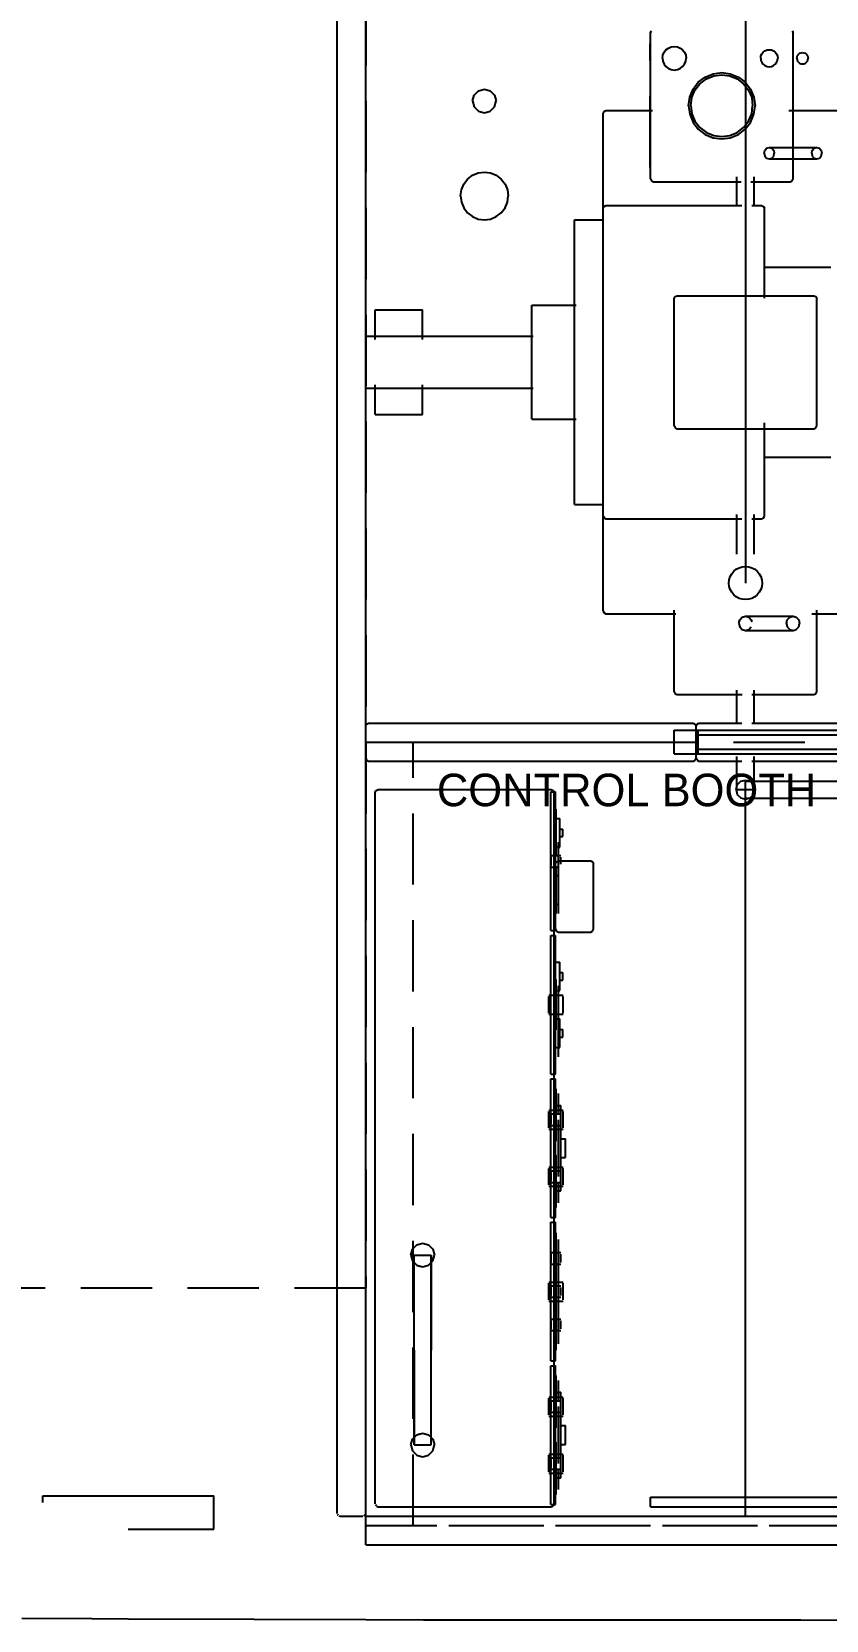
# Model space of a CAD drawing. Extents: x 5 to 836, y 5 to 589.
# Drawn here: x 188.9 to 222.4, y 386 to 452.9 of the extents above; entities that cross this region are included whole.
import ezdxf

# ---------------------------------------------------------------- set-up
doc = ezdxf.new("R2010")
doc.units = 0
doc.linetypes.add('DASHED', pattern=[4.5, 3, -1.5])
for name, color, linetype in [('CUT', 7, 'CONTINUOUS'), ('DETAIL', 8, 'CONTINUOUS'), ('GA', 4, 'DASHED'), ('GA-TEXT', 4, 'CONTINUOUS'), ('MARKING', 4, 'DASHED'), ('MARKUP', 1, 'CONTINUOUS'), ('OUTLINE', 7, 'CONTINUOUS')]:
    doc.layers.add(name, color=color, linetype=linetype)

msp = doc.modelspace()

# ---------------------------------------------------------------- linework, layer by layer
at = {"layer": 'CUT'}
for p, q in [((201.8, 390.52), (201.8, 530.8)), ((203, 390.52), (203, 530.8)), ((203, 423.68), (203.04, 423.76)), ((203.04, 423.76), (203.12, 423.8)), ((203.12, 423.8), (216.8, 423.8)), ((216, 423.5), (217, 423.5)), ((216, 422.5), (216, 423.5)), ((216.8, 423.8), (216.88, 423.76)), ((216.88, 423.76), (216.92, 423.68)), ((216.92, 422.32), (216.92, 423.68)), ((217, 422.5), (217, 423.5)), ((217, 423.3), (243, 423.3)), ((203, 422.32), (203.04, 422.24)), ((203.04, 422.24), (203.12, 422.2)), ((203.12, 422.2), (216.8, 422.2)), ((216, 422.5), (217, 422.5)), ((216.8, 422.2), (216.88, 422.24)), ((216.88, 422.24), (216.92, 422.32)), ((217, 422.7), (243, 422.7)), ((203.4, 420.88), (203.43, 420.95)), ((203.4, 390.92), (203.4, 420.88)), ((203.44, 420.96), (203.5, 420.99)), ((203.52, 421), (210.82, 421)), ((210.8, 415.06), (210.8, 420.9)), ((210.8, 420.9), (210.97, 420.9)), ((210.82, 421), (210.89, 420.97)), ((210.9, 420.96), (210.93, 420.9)), ((210.94, 390.92), (210.94, 420.88)), ((211, 415.06), (211, 420.9)), ((211.02, 418.18), (211.02, 420.18)), ((211.02, 415.78), (211.02, 417.78)), ((210.8, 409.02), (210.8, 414.86)), ((210.8, 414.86), (210.97, 414.86)), ((210.83, 415.06), (211, 415.06)), ((211, 409.02), (211, 414.86)), ((210.8, 402.98), (210.8, 408.82)), ((210.8, 408.82), (210.97, 408.82)), ((210.83, 409.02), (211, 409.02)), ((211, 402.98), (211, 408.82)), ((211.02, 406.2), (211.02, 408.4)), ((211.02, 403.4), (211.02, 405.6)), ((210.8, 396.94), (210.8, 402.78)), ((210.8, 402.78), (210.97, 402.78)), ((210.83, 402.98), (211, 402.98)), ((211, 396.94), (211, 402.78)), ((204.9, 401.4), (204.97, 401.65)), ((204.9, 401.4), (204.97, 401.15)), ((204.97, 401.65), (205.15, 401.83)), ((205.04, 397.4), (205.04, 401.4)), ((205.04, 401.4), (205.76, 401.4)), ((205.15, 401.83), (205.4, 401.9)), ((205.4, 401.9), (205.65, 401.83)), ((205.65, 401.83), (205.83, 401.65)), ((205.76, 401.4), (205.76, 397.4)), ((205.83, 401.65), (205.9, 401.4)), ((205.83, 401.15), (205.9, 401.4)), ((204.97, 401.15), (205.15, 400.97)), ((205.15, 400.97), (205.4, 400.9)), ((205.4, 400.9), (205.65, 400.97)), ((205.65, 400.97), (205.83, 401.15)), ((211.02, 398.63), (211.02, 401.09)), ((205.04, 397.4), (205.04, 393.4)), ((205.76, 393.4), (205.76, 397.4)), ((210.8, 390.9), (210.8, 396.74)), ((210.8, 396.74), (210.97, 396.74)), ((210.83, 396.94), (211, 396.94)), ((211, 390.9), (211, 396.74)), ((211.02, 394.12), (211.02, 396.32)), ((204.9, 393.4), (204.97, 393.65)), ((204.9, 393.4), (204.97, 393.15)), ((204.97, 393.65), (205.15, 393.83)), ((205.04, 393.4), (205.76, 393.4)), ((205.15, 393.83), (205.4, 393.9)), ((205.4, 393.9), (205.65, 393.83)), ((205.65, 393.83), (205.83, 393.65)), ((205.83, 393.65), (205.9, 393.4)), ((205.83, 393.15), (205.9, 393.4)), ((211.02, 391.32), (211.02, 393.52)), ((204.97, 393.15), (205.15, 392.97)), ((205.15, 392.97), (205.4, 392.9)), ((205.4, 392.9), (205.65, 392.97)), ((205.65, 392.97), (205.83, 393.15)), ((203.41, 390.9), (203.44, 390.84)), ((203.45, 390.83), (203.52, 390.8)), ((203.52, 390.8), (210.82, 390.8)), ((210.83, 390.9), (211, 390.9)), ((210.84, 390.81), (210.9, 390.84)), ((210.91, 390.85), (210.94, 390.92)), ((215, 390.8), (215, 391.2)), ((215, 391.2), (231, 391.2)), ((215, 390.8), (231, 390.8)), ((201.82, 390.48), (201.84, 390.44)), ((201.87, 390.42), (201.92, 390.4)), ((201.92, 390.4), (202.88, 390.4)), ((202.92, 390.42), (202.96, 390.44)), ((202.98, 390.47), (203, 390.52)), ((203, 389.2), (203, 390.4)), ((203, 390.4), (554.2, 390.4)), ((203, 389.2), (554.2, 389.2)), ((188.52, 386.1), (191.47, 386.09)), ((191.47, 386.09), (193, 386.08)), ((193, 386.08), (198.3, 386.06)), ((198.3, 386.06), (203, 386.05)), ((203, 386.05), (205.44, 386.04)), ((205.44, 386.04), (212.37, 386.03)), ((212.37, 386.03), (212.85, 386.03)), ((212.85, 386.03), (213, 386.03)), ((213, 386.03), (221.33, 386.03)), ((221.33, 386.03), (230.27, 386.02))]:
    msp.add_line(p, q, dxfattribs=at)
at = {"layer": 'DETAIL'}
for p, q in [((203, 390.96), (203, 532.25)), ((215.65, 452.15), (215.75, 452.23)), ((215.75, 452.23), (215.87, 452.28)), ((215.87, 452.28), (216, 452.3)), ((216, 452.3), (216.13, 452.28)), ((216.13, 452.28), (216.25, 452.23)), ((216.25, 452.23), (216.35, 452.15)), ((215.5, 451.8), (215.52, 451.93)), ((215.5, 451.8), (215.52, 451.67)), ((215.52, 451.93), (215.57, 452.05)), ((215.52, 451.67), (215.57, 451.55)), ((215.57, 452.05), (215.65, 452.15)), ((215.57, 451.55), (215.65, 451.45)), ((216.35, 452.15), (216.43, 452.05)), ((216.35, 451.45), (216.43, 451.55)), ((216.43, 452.05), (216.48, 451.93)), ((216.43, 451.55), (216.48, 451.67)), ((216.48, 451.93), (216.5, 451.8)), ((216.48, 451.67), (216.5, 451.8)), ((219.64, 451.8), (219.65, 451.89)), ((219.64, 451.8), (219.65, 451.71)), ((219.65, 451.89), (219.69, 451.98)), ((219.65, 451.71), (219.69, 451.62)), ((219.69, 451.98), (219.75, 452.05)), ((219.69, 451.62), (219.75, 451.55)), ((219.75, 452.05), (219.82, 452.11)), ((219.75, 451.55), (219.82, 451.49)), ((219.82, 452.11), (219.91, 452.15)), ((219.91, 452.15), (220, 452.16)), ((220, 452.16), (220.09, 452.15)), ((220.09, 452.15), (220.18, 452.11)), ((220.18, 452.11), (220.25, 452.05)), ((220.18, 451.49), (220.25, 451.55)), ((220.25, 452.05), (220.31, 451.98)), ((220.25, 451.55), (220.31, 451.62)), ((220.31, 451.98), (220.35, 451.89)), ((220.31, 451.62), (220.35, 451.71)), ((220.35, 451.89), (220.36, 451.8)), ((220.35, 451.71), (220.36, 451.8)), ((221.16, 451.8), (221.17, 451.86)), ((221.16, 451.8), (221.17, 451.74)), ((221.17, 451.86), (221.19, 451.92)), ((221.17, 451.74), (221.19, 451.68)), ((221.19, 451.92), (221.23, 451.97)), ((221.19, 451.68), (221.23, 451.63)), ((221.23, 451.97), (221.28, 452.01)), ((221.23, 451.63), (221.28, 451.59)), ((221.28, 452.01), (221.34, 452.03)), ((221.28, 451.59), (221.34, 451.57)), ((221.34, 452.03), (221.4, 452.04)), ((221.34, 451.57), (221.4, 451.56)), ((221.4, 452.04), (221.46, 452.03)), ((221.4, 451.56), (221.46, 451.57)), ((221.46, 452.03), (221.52, 452.01)), ((221.46, 451.57), (221.52, 451.59)), ((221.52, 452.01), (221.57, 451.97)), ((221.52, 451.59), (221.57, 451.63)), ((221.57, 451.97), (221.61, 451.92)), ((221.57, 451.63), (221.61, 451.68)), ((221.61, 451.92), (221.63, 451.86)), ((221.61, 451.68), (221.63, 451.74)), ((221.63, 451.86), (221.64, 451.8)), ((221.63, 451.74), (221.64, 451.8)), ((215.65, 451.45), (215.75, 451.37)), ((215.75, 451.37), (215.87, 451.32)), ((215.87, 451.32), (216, 451.3)), ((216, 451.3), (216.13, 451.32)), ((216.13, 451.32), (216.25, 451.37)), ((216.25, 451.37), (216.35, 451.45)), ((217.01, 450.79), (217.3, 451.01)), ((217.3, 451.01), (217.64, 451.15)), ((217.64, 451.15), (218, 451.2)), ((218, 451.2), (218.36, 451.15)), ((218.36, 451.15), (218.7, 451.01)), ((218.7, 451.01), (218.99, 450.79)), ((219.82, 451.49), (219.91, 451.45)), ((219.91, 451.45), (220, 451.44)), ((220, 451.44), (220.09, 451.45)), ((220.09, 451.45), (220.18, 451.49)), ((207.5, 450), (207.57, 450.25)), ((207.57, 450.25), (207.75, 450.43)), ((207.75, 450.43), (208, 450.5)), ((208, 450.5), (208.25, 450.43)), ((208.25, 450.43), (208.43, 450.25)), ((208.43, 450.25), (208.5, 450)), ((216.65, 450.16), (216.79, 450.5)), ((216.79, 450.5), (217.01, 450.79)), ((218.99, 450.79), (219.21, 450.5)), ((219.21, 450.5), (219.35, 450.16)), ((207.5, 450), (207.57, 449.75)), ((207.57, 449.75), (207.75, 449.57)), ((207.75, 449.57), (208, 449.5)), ((208, 449.5), (208.25, 449.57)), ((208.25, 449.57), (208.43, 449.75)), ((208.43, 449.75), (208.5, 450)), ((216.6, 449.8), (216.65, 450.16)), ((216.6, 449.8), (216.65, 449.44)), ((219.35, 450.16), (219.4, 449.8)), ((219.35, 449.44), (219.4, 449.8)), ((216.65, 449.44), (216.79, 449.1)), ((216.79, 449.1), (217.01, 448.81)), ((218.99, 448.81), (219.21, 449.1)), ((219.21, 449.1), (219.35, 449.44)), ((217.01, 448.81), (217.3, 448.59)), ((217.3, 448.59), (217.64, 448.45)), ((217.64, 448.45), (218, 448.4)), ((218, 448.4), (218.36, 448.45)), ((218.36, 448.45), (218.7, 448.59)), ((218.7, 448.59), (218.99, 448.81)), ((219.79, 447.8), (219.81, 447.92)), ((219.79, 447.8), (219.81, 447.68)), ((219.81, 447.92), (219.89, 448.01)), ((219.81, 447.68), (219.89, 447.59)), ((219.89, 448.01), (220, 448.04)), ((219.89, 447.59), (220, 447.56)), ((220, 448.04), (220.11, 448.01)), ((220, 447.56), (220.11, 447.59)), ((220.11, 448.01), (220.19, 447.92)), ((220.11, 447.59), (220.19, 447.68)), ((220.19, 447.92), (220.21, 447.8)), ((220.19, 447.68), (220.21, 447.8)), ((221.79, 447.8), (221.81, 447.92)), ((221.79, 447.8), (221.81, 447.68)), ((221.81, 447.92), (221.89, 448.01)), ((221.81, 447.68), (221.89, 447.59)), ((221.89, 448.01), (222, 448.04)), ((221.89, 447.59), (222, 447.56)), ((222, 448.04), (222.11, 448.01)), ((222, 447.56), (222.11, 447.59)), ((222.11, 448.01), (222.19, 447.92)), ((222.11, 447.59), (222.19, 447.68)), ((222.19, 447.92), (222.21, 447.8)), ((222.19, 447.68), (222.21, 447.8)), ((207.29, 446.71), (207.5, 446.87)), ((207.5, 446.87), (207.74, 446.97)), ((207.74, 446.97), (208, 447)), ((208, 447), (208.26, 446.97)), ((208.26, 446.97), (208.5, 446.87)), ((208.5, 446.87), (208.71, 446.71)), ((207, 446), (207.03, 446.26)), ((207.03, 446.26), (207.13, 446.5)), ((207.13, 446.5), (207.29, 446.71)), ((208.71, 446.71), (208.87, 446.5)), ((208.87, 446.5), (208.97, 446.26)), ((208.97, 446.26), (209, 446)), ((207, 446), (207.03, 445.74)), ((207.03, 445.74), (207.13, 445.5)), ((208.87, 445.5), (208.97, 445.74)), ((208.97, 445.74), (209, 446)), ((207.13, 445.5), (207.29, 445.29)), ((207.29, 445.29), (207.5, 445.13)), ((207.5, 445.13), (207.74, 445.03)), ((207.74, 445.03), (208, 445)), ((208, 445), (208.26, 445.03)), ((208.26, 445.03), (208.5, 445.13)), ((208.5, 445.13), (208.71, 445.29)), ((208.71, 445.29), (208.87, 445.5)), ((211.8, 433), (211.8, 445)), ((213, 433), (213, 445)), ((219.8, 441.69), (219.8, 443)), ((203.4, 439.96), (203.4, 441.2)), ((205.4, 439.96), (205.4, 441.2)), ((210, 436.6), (210, 441.4)), ((203.4, 436.8), (203.4, 438.04)), ((205.4, 436.8), (205.4, 438.04)), ((219.8, 435), (219.8, 436.45)), ((218.72, 428), (218.76, 428.15)), ((218.76, 428.15), (218.86, 428.26)), ((218.86, 428.26), (219, 428.3)), ((219, 428.3), (219.14, 428.26)), ((219.14, 428.26), (219.24, 428.15)), ((219.24, 428.15), (219.26, 428.07)), ((220.72, 428), (220.76, 428.15)), ((220.76, 428.15), (220.86, 428.26)), ((220.86, 428.26), (221, 428.3)), ((221, 428.3), (221.14, 428.26)), ((221.14, 428.26), (221.24, 428.15)), ((221.24, 428.15), (221.28, 428)), ((218.72, 428), (218.76, 427.85)), ((218.76, 427.85), (218.86, 427.74)), ((218.86, 427.74), (219, 427.7)), ((219, 427.7), (219.14, 427.74)), ((219.14, 427.74), (219.24, 427.85)), ((220.72, 428), (220.76, 427.85)), ((220.76, 427.85), (220.86, 427.74)), ((220.86, 427.74), (221, 427.7)), ((221, 427.7), (221.14, 427.74)), ((221.14, 427.74), (221.24, 427.85)), ((221.24, 427.85), (221.28, 428)), ((216, 423.5), (244, 423.5)), ((216, 422.5), (216, 423.5)), ((216.92, 423.27), (216.92, 423.68)), ((217, 422.5), (217, 423.5)), ((203, 423), (216.01, 423)), ((217, 423.3), (243, 423.3)), ((216, 422.5), (244, 422.5)), ((216.92, 422.32), (216.92, 422.59)), ((217, 422.7), (243, 422.7)), ((210.8, 415.06), (210.8, 420.9)), ((210.8, 420.9), (211, 420.9)), ((211, 415.06), (211, 420.9)), ((218.6, 421), (218.65, 421.2)), ((218.6, 421), (218.65, 420.8)), ((218.64, 421), (219.36, 421)), ((218.65, 421.2), (218.8, 421.35)), ((218.65, 420.8), (218.8, 420.65)), ((218.8, 421.35), (219, 421.4)), ((219, 421.4), (219.2, 421.35)), ((219, 390.4), (219, 421.36)), ((219.2, 421.35), (219.35, 421.2)), ((219.2, 420.65), (219.35, 420.8)), ((219.35, 421.2), (219.4, 421)), ((219.35, 420.8), (219.4, 421)), ((218.8, 420.65), (219, 420.6)), ((219, 420.6), (219.2, 420.65)), ((211, 419.78), (211.18, 419.78)), ((211.18, 418.58), (211.18, 419.78)), ((211.18, 419.34), (211.3, 419.34)), ((211.18, 419.02), (211.3, 419.02)), ((211.3, 419.02), (211.3, 419.34)), ((210.82, 417.81), (210.82, 418.15)), ((211, 418.58), (211.18, 418.58)), ((211.22, 417.86), (211.22, 418.15)), ((211, 417.38), (211.09, 417.38)), ((211, 416.18), (211.09, 416.18)), ((210.8, 415.06), (211, 415.06)), ((210.8, 409.02), (210.8, 414.86)), ((210.8, 414.86), (211, 414.86)), ((211, 412.08), (211, 414.86)), ((211, 413.74), (211.18, 413.74)), ((211.18, 412.54), (211.18, 413.74)), ((211.18, 413.3), (211.3, 413.3)), ((211.18, 412.98), (211.3, 412.98)), ((211.3, 412.98), (211.3, 413.3)), ((210.72, 411.59), (210.72, 412.29)), ((211, 412.54), (211.18, 412.54)), ((211.32, 411.59), (211.32, 412.29)), ((211, 409.02), (211, 411.52)), ((211, 411.34), (211.18, 411.34)), ((211.18, 410.14), (211.18, 411.34)), ((211.18, 410.9), (211.3, 410.9)), ((211.3, 410.58), (211.3, 410.9)), ((211, 410.14), (211.18, 410.14)), ((211.18, 410.58), (211.3, 410.58)), ((210.8, 409.02), (211, 409.02)), ((210.8, 402.98), (210.8, 408.82)), ((210.8, 408.82), (211, 408.82)), ((211, 402.98), (211, 408.82)), ((210.72, 406.75), (210.72, 407.45)), ((211, 407.7), (211.22, 407.7)), ((211.22, 404.1), (211.22, 407.7)), ((211.32, 406.75), (211.32, 407.45)), ((210.82, 406.93), (210.82, 407.27)), ((211.22, 406.3), (211.42, 406.3)), ((211.42, 405.5), (211.42, 406.3)), ((211.22, 405.5), (211.42, 405.5)), ((210.72, 404.35), (210.72, 405.05)), ((210.82, 404.53), (210.82, 404.87)), ((211.32, 404.35), (211.32, 405.05)), ((211, 404.1), (211.22, 404.1)), ((210.8, 402.98), (211, 402.98)), ((210.8, 396.94), (210.8, 402.78)), ((210.8, 402.78), (211, 402.78)), ((211, 400.14), (211, 402.78)), ((204.9, 401.4), (204.97, 401.65)), ((204.9, 401.4), (204.97, 401.15)), ((204.97, 401.65), (205.15, 401.83)), ((205.04, 401.4), (205.76, 401.4)), ((205.15, 401.83), (205.4, 401.9)), ((205.4, 401.9), (205.65, 401.83)), ((205.65, 401.83), (205.83, 401.65)), ((205.83, 401.65), (205.9, 401.4)), ((205.83, 401.15), (205.9, 401.4)), ((210.82, 401.09), (210.82, 401.43)), ((211.22, 401.09), (211.22, 401.43)), ((204.97, 401.15), (205.15, 400.97)), ((205.15, 400.97), (205.27, 400.93)), ((205.65, 400.97), (205.83, 401.15)), ((210.72, 399.51), (210.72, 400.21)), ((211.32, 399.51), (211.32, 400.21)), ((210.82, 399.69), (210.82, 400.03)), ((211, 396.94), (211, 399.58)), ((211.22, 399.69), (211.22, 400.03)), ((210.82, 398.29), (210.82, 398.63)), ((211.22, 398.29), (211.22, 398.63)), ((210.8, 396.94), (211, 396.94)), ((210.8, 390.9), (210.8, 396.74)), ((210.8, 396.74), (211, 396.74)), ((211, 390.9), (211, 396.74)), ((210.72, 394.67), (210.72, 395.37)), ((211, 395.62), (211.22, 395.62)), ((211.22, 392.02), (211.22, 395.62)), ((211.32, 394.67), (211.32, 395.37)), ((210.82, 394.85), (210.82, 395.19)), ((211.22, 394.22), (211.42, 394.22)), ((211.42, 393.42), (211.42, 394.22)), ((204.9, 393.4), (204.97, 393.65)), ((204.9, 393.4), (204.97, 393.15)), ((204.97, 393.65), (205.15, 393.83)), ((205.04, 393.4), (205.76, 393.4)), ((205.15, 393.83), (205.27, 393.87)), ((205.65, 393.83), (205.83, 393.65)), ((205.83, 393.65), (205.9, 393.4)), ((205.83, 393.15), (205.9, 393.4)), ((211.22, 393.42), (211.42, 393.42)), ((204.97, 393.15), (205.15, 392.97)), ((205.15, 392.97), (205.4, 392.9)), ((205.4, 392.9), (205.65, 392.97)), ((205.65, 392.97), (205.83, 393.15)), ((210.72, 392.27), (210.72, 392.97)), ((210.82, 392.45), (210.82, 392.79)), ((211.32, 392.27), (211.32, 392.97)), ((211, 392.02), (211.22, 392.02)), ((189.4, 391.26), (196.6, 391.26)), ((189.4, 390.98), (189.4, 391.26)), ((196.6, 389.86), (196.6, 391.26)), ((210.8, 390.9), (211, 390.9)), ((215, 390.8), (215, 391.2)), ((215, 391.2), (231, 391.2)), ((215, 390.8), (231, 390.8)), ((205.38, 390.4), (554.2, 390.4)), ((193, 389.86), (196.6, 389.86))]:
    msp.add_line(p, q, dxfattribs=at)
at = {"layer": 'GA'}
for p, q in [((203, 390), (203, 550)), ((203, 390), (203, 550)), ((203, 540), (203, 400)), ((205, 423), (251, 423)), ((205, 390), (205, 423)), ((203, 400), (133, 400)), ((313, 390), (203, 390)), ((313, 390), (203, 390)), ((251, 390), (205, 390))]:
    msp.add_line(p, q, dxfattribs=at)
at = {"layer": 'MARKING'}
for p, q in [((214.98, 447.2), (214.98, 452.4)), ((211.12, 415.78), (211.12, 420.18)), ((211.12, 409.74), (211.12, 414.14)), ((211.12, 407.37), (211.12, 408.2)), ((211.12, 404.7), (211.12, 407.1)), ((211.12, 403.6), (211.12, 404.43)), ((211.12, 397.86), (211.12, 401.86)), ((211.12, 395.29), (211.12, 396.12)), ((211.12, 392.62), (211.12, 395.02)), ((211.12, 391.52), (211.12, 392.35))]:
    msp.add_line(p, q, dxfattribs=at)
at = {"layer": 'MARKUP'}
msp.add_line((219, 569.8), (219, 429.7), dxfattribs=at)
msp.add_circle((219, 429.7), 0.7, dxfattribs=at)
at = {"layer": 'OUTLINE'}
for p, q in [((201.8, 392.9), (201.8, 530.8)), ((203, 392.76), (203, 530.8)), ((215, 452.88), (215.04, 452.96)), ((215, 446.72), (215, 452.88)), ((220.96, 452.96), (221, 452.88)), ((221, 446.72), (221, 452.88)), ((217.08, 450.72), (217.35, 450.93)), ((217.35, 450.93), (217.66, 451.06)), ((217.66, 451.06), (218, 451.1)), ((218, 451.1), (218.34, 451.06)), ((218.34, 451.06), (218.65, 450.93)), ((218.65, 450.93), (218.92, 450.72)), ((216.74, 450.14), (216.87, 450.45)), ((216.87, 450.45), (217.08, 450.72)), ((218.92, 450.72), (219.13, 450.45)), ((219.13, 450.45), (219.26, 450.14)), ((213, 449.48), (213.04, 449.56)), ((213.04, 449.56), (213.12, 449.6)), ((213.12, 449.6), (215.08, 449.6)), ((216.7, 449.8), (216.74, 450.14)), ((216.7, 449.8), (216.74, 449.46)), ((219.26, 450.14), (219.3, 449.8)), ((219.26, 449.46), (219.3, 449.8)), ((220.82, 449.6), (228.09, 449.6)), ((213, 444.87), (213, 449.48)), ((214.98, 447.3), (214.98, 449.1)), ((216.74, 449.46), (216.87, 449.15)), ((216.87, 449.15), (217.08, 448.88)), ((217.08, 448.88), (217.35, 448.67)), ((218.65, 448.67), (218.92, 448.88)), ((218.92, 448.88), (219.13, 449.15)), ((219.13, 449.15), (219.26, 449.46)), ((217.35, 448.67), (217.66, 448.54)), ((217.66, 448.54), (218, 448.5)), ((218, 448.5), (218.34, 448.54)), ((218.34, 448.54), (218.65, 448.67)), ((220, 448.04), (222, 448.04)), ((220, 447.56), (222, 447.56)), ((215, 446.72), (215.04, 446.64)), ((215.04, 446.64), (215.12, 446.6)), ((215.12, 446.6), (218.82, 446.6)), ((218.64, 445.56), (218.64, 446.81)), ((219.23, 446.6), (220.88, 446.6)), ((219.36, 445.56), (219.36, 446.81)), ((220.88, 446.6), (220.96, 446.64)), ((220.96, 446.64), (221, 446.72)), ((213, 445.48), (213.04, 445.57)), ((213.04, 445.56), (213.12, 445.6)), ((213.12, 445.6), (218.84, 445.6)), ((219.26, 445.6), (219.68, 445.6)), ((219.68, 445.6), (219.76, 445.56)), ((219.76, 445.56), (219.8, 445.48)), ((211.8, 445), (213, 445)), ((219.8, 442.97), (219.8, 445.48)), ((219.8, 443), (222.6, 443)), ((216, 441.68), (216.04, 441.76)), ((216, 436.32), (216, 441.68)), ((216.04, 441.76), (216.12, 441.8)), ((216.12, 441.8), (221.88, 441.8)), ((221.88, 441.8), (221.96, 441.76)), ((221.96, 441.76), (222, 441.68)), ((222, 436.32), (222, 441.68)), ((203.4, 441.2), (205.4, 441.2)), ((210, 441.4), (211.87, 441.4)), ((203, 440.1), (210.06, 440.1)), ((203, 437.9), (210.06, 437.9)), ((203.4, 436.8), (205.4, 436.8)), ((210, 436.6), (211.87, 436.6)), ((216, 436.32), (216.04, 436.24)), ((216.04, 436.24), (216.12, 436.2)), ((216.12, 436.2), (221.88, 436.2)), ((221.88, 436.2), (221.96, 436.24)), ((221.96, 436.24), (222, 436.32)), ((219.8, 432.52), (219.8, 435.17)), ((219.8, 435), (222.6, 435)), ((211.8, 433), (213, 433)), ((213, 428.52), (213, 433.22)), ((213, 432.52), (213.04, 432.44)), ((213.04, 432.44), (213.12, 432.4)), ((213.12, 432.4), (218.84, 432.4)), ((218.64, 430.91), (218.64, 432.58)), ((219.26, 432.4), (219.68, 432.4)), ((219.36, 430.91), (219.36, 432.58)), ((219.68, 432.4), (219.76, 432.44)), ((219.76, 432.44), (219.8, 432.52)), ((213, 428.52), (213.04, 428.44)), ((213.04, 428.44), (213.12, 428.4)), ((213.12, 428.4), (216.06, 428.4)), ((216, 425.12), (216, 428.55)), ((219, 428.3), (221, 428.3)), ((221.8, 428.4), (272.88, 428.4)), ((222, 425.12), (222, 428.55)), ((219, 427.7), (221, 427.7)), ((216, 425.12), (216.04, 425.04)), ((216.04, 425.04), (216.12, 425)), ((216.12, 425), (218.86, 425)), ((218.64, 423.79), (218.64, 425.19)), ((219.27, 425), (221.88, 425)), ((219.36, 423.79), (219.36, 425.19)), ((221.88, 425), (221.96, 425.04)), ((221.96, 425.04), (222, 425.12)), ((203, 423.68), (203.04, 423.76)), ((203.04, 423.76), (203.12, 423.8)), ((203.12, 423.8), (216.8, 423.8)), ((216.8, 423.8), (216.88, 423.76)), ((216.88, 423.76), (216.92, 423.68)), ((216.92, 423.68), (216.96, 423.76)), ((216.96, 423.76), (217.04, 423.8)), ((217.04, 423.8), (218.85, 423.8)), ((219.27, 423.8), (242.96, 423.8)), ((203, 422.32), (203.04, 422.24)), ((203.04, 422.24), (203.12, 422.2)), ((203.12, 422.2), (216.8, 422.2)), ((216.8, 422.2), (216.88, 422.24)), ((216.88, 422.24), (216.92, 422.32)), ((216.92, 422.32), (216.96, 422.24)), ((216.96, 422.24), (217.04, 422.2)), ((217.04, 422.2), (218.85, 422.2)), ((218.64, 421), (218.64, 422.4)), ((219.27, 422.2), (242.96, 422.2)), ((219.36, 421), (219.36, 422.4)), ((203.4, 420.88), (203.44, 420.96)), ((203.4, 390.92), (203.4, 420.88)), ((203.44, 420.96), (203.52, 421)), ((203.52, 421), (210.82, 421)), ((210.82, 421), (210.9, 420.96)), ((210.9, 420.96), (210.94, 420.88)), ((210.94, 417.95), (210.94, 420.88)), ((219, 421.36), (281, 421.36)), ((211.02, 418.21), (211.02, 420.15)), ((219, 420.64), (281, 420.64)), ((210.82, 418.22), (211.22, 418.22)), ((210.82, 417.74), (211.09, 417.74)), ((211, 417.88), (211.04, 417.96)), ((211, 415.12), (211, 417.88)), ((211.02, 415.81), (211.02, 417.75)), ((211.04, 417.96), (211.12, 418)), ((211.12, 418), (212.48, 418)), ((212.48, 418), (212.56, 417.96)), ((212.56, 417.96), (212.6, 417.88)), ((212.6, 415.12), (212.6, 417.88)), ((210.94, 412.1), (210.94, 415.17)), ((211, 415.12), (211.04, 415.04)), ((211.04, 415.04), (211.12, 415)), ((211.12, 415), (212.48, 415)), ((212.48, 415), (212.56, 415.04)), ((212.56, 415.04), (212.6, 415.12)), ((211.02, 410.88), (211.02, 413)), ((210.72, 412.34), (211.32, 412.34)), ((210.72, 411.54), (211.32, 411.54)), ((210.94, 407.36), (210.94, 411.54)), ((211.02, 406.24), (211.02, 408.36)), ((210.72, 407.5), (211.32, 407.5)), ((210.82, 407.34), (211.22, 407.34)), ((210.82, 406.86), (211.22, 406.86)), ((210.94, 406.11), (210.94, 406.81)), ((210.72, 406.7), (211.32, 406.7)), ((210.94, 404.99), (210.94, 405.55)), ((211.02, 403.44), (211.02, 405.56)), ((210.72, 405.1), (211.32, 405.1)), ((210.82, 404.94), (211.22, 404.94)), ((210.72, 404.3), (211.32, 404.3)), ((210.82, 404.46), (211.22, 404.46)), ((210.94, 400.12), (210.94, 404.44)), ((211.02, 397.39), (211.02, 402.33)), ((211.12, 400.13), (211.12, 402.06)), ((205.04, 393.4), (205.04, 401.4)), ((205.76, 393.4), (205.76, 401.4)), ((210.82, 401.5), (211.22, 401.5)), ((210.82, 401.02), (211.22, 401.02)), ((210.72, 400.26), (211.32, 400.26)), ((210.82, 400.1), (211.22, 400.1)), ((210.72, 399.46), (211.32, 399.46)), ((210.82, 399.62), (211.22, 399.62)), ((210.94, 395.38), (210.94, 399.56)), ((211.12, 397.66), (211.12, 399.59)), ((210.82, 398.7), (211.22, 398.7)), ((210.82, 398.22), (211.22, 398.22)), ((211.02, 394.16), (211.02, 396.28)), ((210.72, 395.42), (211.32, 395.42)), ((210.82, 395.26), (211.22, 395.26)), ((210.82, 394.78), (211.22, 394.78)), ((210.94, 394.13), (210.94, 394.82)), ((210.72, 394.62), (211.32, 394.62)), ((210.94, 392.87), (210.94, 393.57)), ((211.02, 391.36), (211.02, 393.48)), ((210.72, 393.02), (211.32, 393.02)), ((210.82, 392.86), (211.22, 392.86)), ((210.72, 392.22), (211.32, 392.22)), ((210.82, 392.38), (211.22, 392.38)), ((210.94, 390.92), (210.94, 392.45)), ((203.66, 390.8), (210.82, 390.8)), ((210.82, 390.8), (210.9, 390.84)), ((210.9, 390.84), (210.94, 390.92))]:
    msp.add_line(p, q, dxfattribs=at)

# ---------------------------------------------------------------- texts
at = {"layer": 'GA-TEXT'}
msp.add_text('CONTROL BOOTH', height=1.37, dxfattribs=at).set_placement((206, 420.3))

doc.saveas('drawing.dxf')
